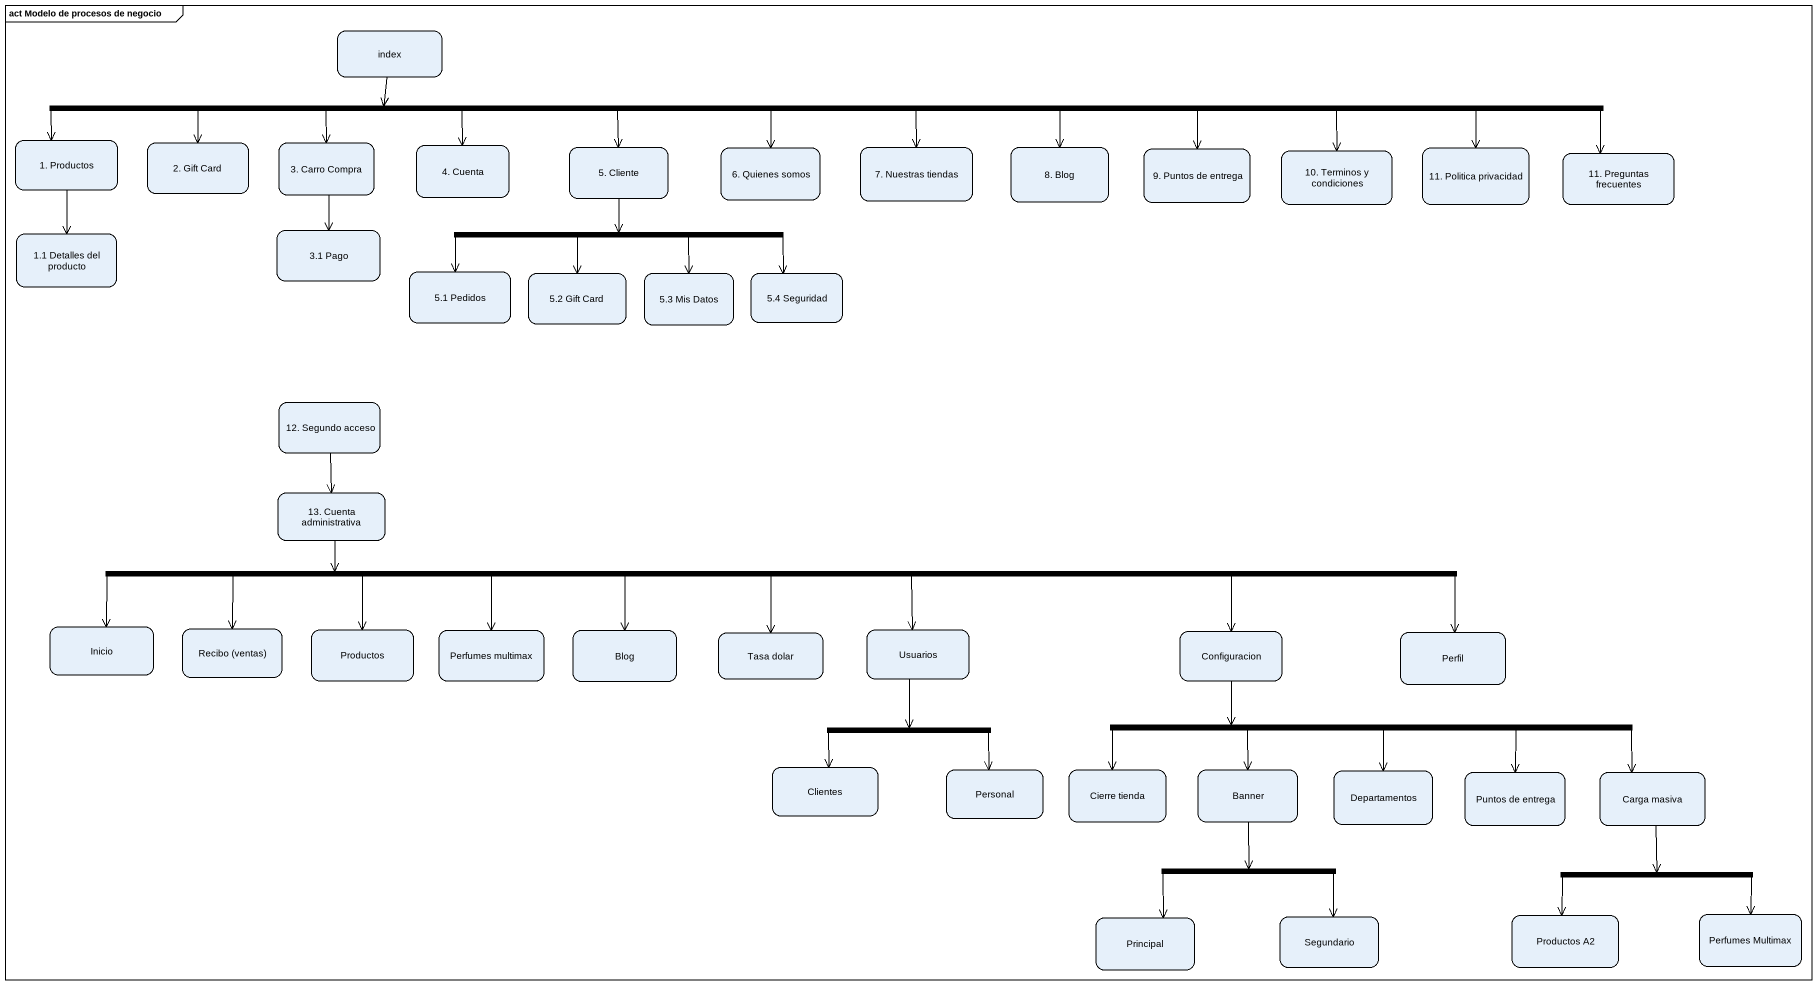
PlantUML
@startuml
mainframe act Modelo de procesos de negocio
hide empty description
state index
state fork1 <<fork>>
state "1. Productos" as s1_Productos
state "2. Gift Card" as s2_Gift_Card
state "3. Carro Compra" as s3_Carro_Compra
state "4. Cuenta" as s4_Cuenta
state "5. Cliente" as s5_Cliente
state "6. Quienes somos" as s6_Quienes_somos
state "7. Nuestras tiendas" as s7_Nuestras_tiendas
state "8. Blog" as s8_Blog
state "9. Puntos de entrega" as s9_Puntos_de_entrega
state "10. Terminos y condiciones" as s10_Terminos_y_condiciones
state "11. Politica privacidad" as s11_Politica_privacidad
state "11. Preguntas frecuentes" as s11_Preguntas_frecuentes
state "1.1 Detalles del producto" as s1_1_Detalles_del_producto
state "3.1 Pago" as s3_1_Pago
state fork2 <<fork>>
state "5.1 Pedidos" as s5_1_Pedidos
state "5.2 Gift Card" as s5_2_Gift_Card
state "5.3 Mis Datos" as s5_3_Mis_Datos
state "5.4 Seguridad" as s5_4_Seguridad
state "12. Segundo acceso" as s12_Segundo_acceso
state "13. Cuenta administrativa" as s13_Cuenta_administrativa
state fork3 <<fork>>
state Inicio
state "Recibo (ventas)" as Recibo_ventas
state Productos
state "Perfumes multimax" as Perfumes_multimax
state Blog
state "Tasa dolar" as Tasa_dolar
state Usuarios
state Configuracion
state Perfil
state fork4 <<fork>>
state fork5 <<fork>>
state Clientes
state Personal
state "Cierre tienda" as Cierre_tienda
state Banner
state Departamentos
state "Puntos de entrega" as Puntos_de_entrega
state "Carga masiva" as Carga_masiva
state fork6 <<fork>>
state fork7 <<fork>>
state Principal
state Segundario
state "Productos A2" as Productos_A2
state "Perfumes Multimax" as Perfumes_Multimax
index -right-> fork1
fork1 -left-> s1_Productos
fork1 -left-> s2_Gift_Card
fork1 -left-> s3_Carro_Compra
fork1 -left-> s4_Cuenta
fork1 -left-> s5_Cliente
fork1 --> s6_Quienes_somos
fork1 --> s7_Nuestras_tiendas
fork1 -right-> s8_Blog
fork1 -right-> s9_Puntos_de_entrega
fork1 -right-> s10_Terminos_y_condiciones
fork1 -right-> s11_Politica_privacidad
fork1 -right-> s11_Preguntas_frecuentes
s1_Productos --> s1_1_Detalles_del_producto
s3_Carro_Compra --> s3_1_Pago
s5_Cliente --> fork2
fork2 -left-> s5_1_Pedidos
fork2 --> s5_2_Gift_Card
fork2 --> s5_3_Mis_Datos
fork2 -right-> s5_4_Seguridad
s12_Segundo_acceso --> s13_Cuenta_administrativa
s13_Cuenta_administrativa -right-> fork3
fork3 -left-> Inicio
fork3 -left-> Recibo_ventas
fork3 -left-> Productos
fork3 -left-> Perfumes_multimax
fork3 -left-> Blog
fork3 --> Tasa_dolar
fork3 -right-> Usuarios
fork3 -right-> Configuracion
fork3 -right-> Perfil
Usuarios --> fork4
Configuracion -right-> fork5
fork4 --> Clientes
fork4 --> Personal
fork5 -left-> Cierre_tienda
fork5 -left-> Banner
fork5 --> Departamentos
fork5 -right-> Puntos_de_entrega
fork5 -right-> Carga_masiva
Banner --> fork6
Carga_masiva --> fork7
fork6 --> Principal
fork6 --> Segundario
fork7 --> Productos_A2
fork7 --> Perfumes_Multimax
@enduml
